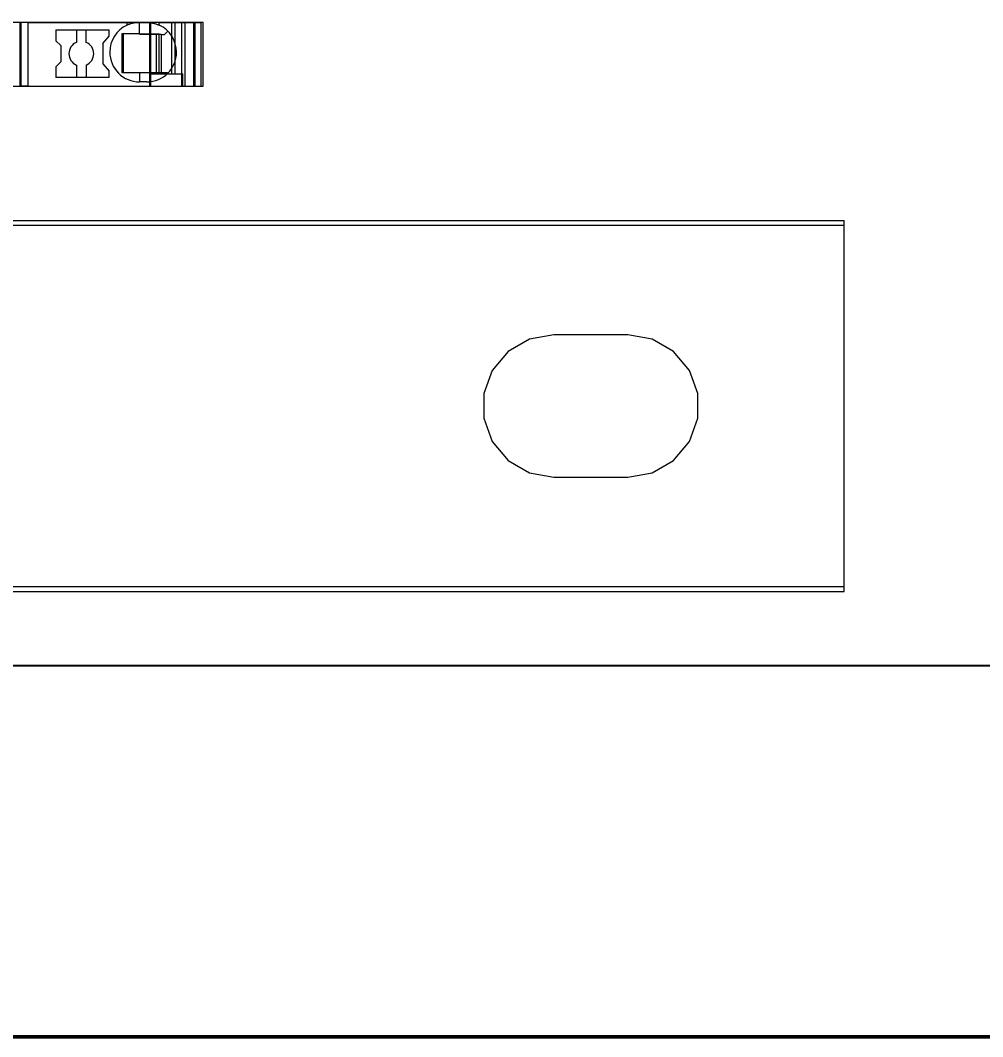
# Model space of a CAD drawing. Header units: millimetres. Extents: x 0 to 2100, y 0 to 1485.
# Drawn here: x 1260.4 to 1338.2, y 173 to 255.2 of the extents above; entities that cross this region are included whole.
import ezdxf
from ezdxf.enums import TextEntityAlignment as Align

# ---------------------------------------------------------------- set-up
doc = ezdxf.new("R2010")
doc.units = ezdxf.units.MM
for name, color, linetype, lineweight in [('EPLAN100', 7, 'Continuous', 9), ('EPLAN309', 5, 'Continuous', 5), ('EPLAN310', 5, 'Continuous', 5), ('EPLAN400', 5, 'Continuous', 5), ('EPLAN440', 73, 'Continuous', 5), ('EPLAN493', 5, 'Continuous', 5), ('EPLAN500', 7, 'Continuous', 5), ('EPLAN501', 7, 'Continuous', 5), ('EPLAN502', 7, 'Continuous', 5), ('EPLAN503', 7, 'Continuous', 5), ('EPLAN504', 7, 'Continuous', 5), ('MAIN-1', 7, 'Continuous', 5), ('MAIN-2', 7, 'Continuous', 5)]:
    doc.layers.add(name, color=color, linetype=linetype, lineweight=lineweight)
doc.styles.add('Tahoma', font='')
doc.styles.get('Tahoma').set_extended_font_data('Tahoma')

# ---------------------------------------------------------------- blocks, each defined once
blk = doc.blocks.new('EPLSYM_LibrarySPECIAL_Symbol12_Variant0_Placement8_89')
at = {"layer": 'EPLAN309', "lineweight": 13, "ltscale": 20}
blk.add_lwpolyline([(0, -5.15), (68.15, -5.15), (68.15, 0), (0, 0)], close=True, dxfattribs=at)
at = {"layer": 'EPLAN493', "color": 5, "style": 'Tahoma'}
blk.add_attdef('17_20450', text='', height=2.93475, dxfattribs=at).set_placement((0, -27.293475), align=Align.MIDDLE_RIGHT)
blk = doc.blocks.new('EPLSYM_LibrarySPECIAL_Symbol11_Variant0_Placement8')
at = {"layer": 'EPLAN310', "lineweight": 25, "ltscale": 20}
blk.add_lwpolyline([(0, -740), (550, -740), (550, 0), (0, 0)], close=True, dxfattribs=at)
at = {"layer": 'EPLAN400', "color": 5, "style": 'Tahoma'}
blk.add_attdef('17_20010', text='', height=2.2575, dxfattribs=at).set_placement((-1.5, -0.9515), align=Align.TOP_RIGHT)
at = {"layer": 'EPLAN440', "color": 73, "style": 'Tahoma'}
blk.add_attdef('17_20300', text='', height=1.6254, dxfattribs=at).set_placement((-1.5, -4.57508), align=Align.TOP_RIGHT)
at = {"layer": 'EPLAN500', "color": 7, "style": 'Tahoma'}
blk.add_attdef('17_20027', text='', height=1.6254, dxfattribs=at).set_placement((-1.5, -7.27508), align=Align.TOP_RIGHT)
at = {"layer": 'EPLAN501', "color": 7, "style": 'Tahoma'}
blk.add_attdef('17_20011', text='', height=1.6254, dxfattribs=at).set_placement((-1.5, -12.67508), align=Align.TOP_RIGHT)
at = {"layer": 'EPLAN502', "color": 7, "style": 'Tahoma'}
blk.add_attdef('17_20025', text='', height=1.6254, dxfattribs=at).set_placement((-1.5, -15.37508), align=Align.TOP_RIGHT)
at = {"layer": 'EPLAN503', "color": 7, "style": 'Tahoma'}
blk.add_attdef('17_20024', text='', height=1.6254, dxfattribs=at).set_placement((-1.5, -18.07508), align=Align.TOP_RIGHT)
at = {"layer": 'EPLAN504', "color": 7, "style": 'Tahoma'}
blk.add_attdef('17_20901[1]', text='', height=1.6254, dxfattribs=at).set_placement((-1.5, -9.97508), align=Align.TOP_RIGHT)

msp = doc.modelspace()

# ---------------------------------------------------------------- linework, layer by layer
at = {"layer": 'EPLAN100', "lineweight": 0, "ltscale": 4}
for p, q in [((1147, 238.6), (1327, 238.6)), ((1327, 209), (1327, 239)), ((1147, 209.4), (1327, 209.4)), ((1147, 209), (1327, 209))]:
    msp.add_line(p, q, dxfattribs=at)
at = {"layer": 'EPLAN100', "lineweight": 50, "ltscale": 20}
msp.add_lwpolyline([(942, 173), (1542, 173), (1542, 973), (942, 973)], close=True, dxfattribs=at)
at = {"layer": 'EPLAN100', "lineweight": 0, "ltscale": 4}
for points in [[(1147, 209), (1147, 239), (1327, 239)], [(1297.837, 224.998), (1297.837, 223.002), (1298.52, 221.125), (1299.804, 219.595), (1301.533, 218.597), (1303.5, 218.25), (1309.5, 218.25), (1311.467, 218.597), (1313.196, 219.595), (1314.48, 221.125), (1315.163, 223.002), (1315.163, 224.998), (1314.48, 226.875), (1313.196, 228.405), (1311.467, 229.403), (1309.5, 229.75), (1303.5, 229.75), (1301.533, 229.403), (1299.804, 228.405), (1298.52, 226.875), (1297.837, 224.998)]]:
    msp.add_lwpolyline(points, dxfattribs=at)
at = {"layer": 'MAIN-1'}
for p, q in [((1261, 255), (1260.367, 255)), ((1260.367, 249.85), (1260.367, 255)), ((1261, 255), (1269, 255)), ((1261, 249.85), (1261, 255)), ((1269, 255), (1270, 255)), ((1269, 254.782), (1269, 255)), ((1269.052, 254.805), (1269, 254.782)), ((1269.106, 254.827), (1269.052, 254.805)), ((1269.163, 254.849), (1269.106, 254.827)), ((1269.222, 254.87), (1269.163, 254.849)), ((1269.283, 254.89), (1269.222, 254.87)), ((1269.347, 254.909), (1269.283, 254.89)), ((1269.413, 254.927), (1269.347, 254.909)), ((1269.481, 254.943), (1269.413, 254.927)), ((1269.551, 254.958), (1269.481, 254.943)), ((1269.622, 254.97), (1269.551, 254.958)), ((1269.696, 254.981), (1269.622, 254.97)), ((1269.771, 254.989), (1269.696, 254.981)), ((1269.847, 254.995), (1269.771, 254.989)), ((1269.923, 254.999), (1269.847, 254.995)), ((1270, 255), (1269.923, 254.999)), ((1270, 254.068), (1270, 255)), ((1270, 255), (1270.6, 255)), ((1270.6, 255), (1270.677, 254.999)), ((1271.6, 255), (1270.6, 255)), ((1270.677, 254.999), (1270.753, 254.995)), ((1270.753, 254.995), (1270.829, 254.989)), ((1270.829, 254.989), (1270.904, 254.981)), ((1270.904, 254.981), (1270.978, 254.97)), ((1270.978, 254.97), (1271.049, 254.958)), ((1271.049, 254.958), (1271.119, 254.943)), ((1271.119, 254.943), (1271.187, 254.927)), ((1271.187, 254.927), (1271.253, 254.909)), ((1271.253, 254.909), (1271.317, 254.89)), ((1271.317, 254.89), (1271.378, 254.87)), ((1271.378, 254.87), (1271.437, 254.849)), ((1271.437, 254.849), (1271.494, 254.827)), ((1271.494, 254.827), (1271.548, 254.805)), ((1271.548, 254.805), (1271.6, 254.782)), ((1271.6, 255), (1275, 255)), ((1271.6, 254.782), (1271.6, 255)), ((1275, 249.85), (1275, 255)), ((1263.25, 254.4), (1263.25, 253.529)), ((1263.25, 254.4), (1267.55, 254.4)), ((1264.9, 254.4), (1264.9, 253.392)), ((1265.7, 253.392), (1265.7, 254.4)), ((1267.55, 253.889), (1267.55, 254.4)), ((1268.574, 254.092), (1268.574, 254.022)), ((1268.635, 254.091), (1268.574, 254.092)), ((1268.574, 254.022), (1268.575, 253.95)), ((1268.575, 253.95), (1268.576, 253.877)), ((1268.696, 254.09), (1268.635, 254.091)), ((1268.671, 254.091), (1268.671, 250.95)), ((1268.759, 254.089), (1268.696, 254.09)), ((1268.822, 254.088), (1268.759, 254.089)), ((1268.887, 254.087), (1268.822, 254.088)), ((1268.953, 254.086), (1268.887, 254.087)), ((1269.021, 254.085), (1268.953, 254.086)), ((1269.09, 254.084), (1269.021, 254.085)), ((1269.16, 254.082), (1269.09, 254.084)), ((1269.233, 254.081), (1269.16, 254.082)), ((1269.307, 254.08), (1269.233, 254.081)), ((1269.385, 254.079), (1269.307, 254.08)), ((1269.464, 254.077), (1269.385, 254.079)), ((1269.547, 254.076), (1269.464, 254.077)), ((1269.632, 254.075), (1269.547, 254.076)), ((1269.72, 254.073), (1269.632, 254.075)), ((1269.812, 254.071), (1269.72, 254.073)), ((1269.905, 254.07), (1269.812, 254.071)), ((1270, 254.068), (1269.905, 254.07)), ((1270, 254.068), (1272.033, 254.033)), ((1271.35, 254.045), (1271.35, 250.95)), ((1271.6, 250.95), (1271.6, 254.04)), ((1271.75, 254.038), (1271.75, 250.95)), ((1272.033, 254.033), (1272.297, 254.297)), ((1263.65, 253.129), (1263.25, 253.529)), ((1263.65, 253.129), (1263.65, 251.821)), ((1267.05, 253.293), (1267.55, 253.889)), ((1267.05, 253.293), (1267.05, 251.657)), ((1268.576, 253.877), (1268.577, 253.803)), ((1268.577, 253.803), (1268.577, 253.727)), ((1268.577, 253.727), (1268.578, 253.649)), ((1268.578, 253.649), (1268.579, 253.57)), ((1268.579, 253.57), (1268.58, 253.488)), ((1268.58, 253.488), (1268.58, 253.404)), ((1268.58, 253.404), (1268.581, 253.317)), ((1268.581, 253.317), (1268.581, 253.226)), ((1268.581, 253.226), (1268.582, 253.132)), ((1268.582, 253.132), (1268.582, 253.034)), ((1268.582, 253.034), (1268.583, 252.931)), ((1268.583, 252.931), (1268.583, 252.824)), ((1268.583, 252.824), (1268.583, 252.713)), ((1268.583, 252.713), (1268.583, 252.6)), ((1268.583, 252.6), (1268.583, 252.479)), ((1268.583, 252.479), (1268.583, 252.361)), ((1268.583, 252.361), (1268.583, 252.247)), ((1263.65, 251.821), (1263.25, 251.421)), ((1264.9, 251.558), (1264.9, 250.55)), ((1265.7, 251.558), (1265.7, 250.55)), ((1267.05, 251.657), (1267.55, 251.061)), ((1268.578, 251.49), (1268.577, 251.408)), ((1268.579, 251.659), (1268.578, 251.573)), ((1268.578, 251.573), (1268.578, 251.49)), ((1268.58, 251.748), (1268.579, 251.659)), ((1268.581, 251.839), (1268.58, 251.748)), ((1268.582, 252.034), (1268.581, 251.934)), ((1268.581, 251.934), (1268.581, 251.839)), ((1268.583, 252.247), (1268.582, 252.138)), ((1268.582, 252.138), (1268.582, 252.034)), ((1263.25, 251.421), (1263.25, 250.55)), ((1267.55, 250.55), (1267.55, 251.061)), ((1268.573, 251.024), (1268.572, 250.95)), ((1268.572, 250.95), (1268.633, 250.95)), ((1268.574, 251.098), (1268.573, 251.024)), ((1268.575, 251.25), (1268.574, 251.174)), ((1268.574, 251.174), (1268.574, 251.098)), ((1268.576, 251.329), (1268.575, 251.25)), ((1268.577, 251.408), (1268.576, 251.329)), ((1268.633, 250.95), (1268.695, 250.95)), ((1268.695, 250.95), (1268.759, 250.95)), ((1268.759, 250.95), (1268.823, 250.95)), ((1268.823, 250.95), (1268.889, 250.95)), ((1268.889, 250.95), (1268.955, 250.95)), ((1268.955, 250.95), (1269.024, 250.95)), ((1269.024, 250.95), (1269.093, 250.95)), ((1269.093, 250.95), (1269.165, 250.95)), ((1269.165, 250.95), (1269.239, 250.95)), ((1269.239, 250.95), (1269.314, 250.95)), ((1269.314, 250.95), (1269.392, 250.95)), ((1269.392, 250.95), (1269.472, 250.95)), ((1269.472, 250.95), (1269.555, 250.95)), ((1269.555, 250.95), (1269.64, 250.95)), ((1269.64, 250.95), (1269.727, 250.95)), ((1269.727, 250.95), (1269.817, 250.95)), ((1269.817, 250.95), (1269.908, 250.95)), ((1269.908, 250.95), (1270, 250.95)), ((1270, 250.95), (1270, 250.2)), ((1270, 250.95), (1272.25, 250.95)), ((1272.297, 250.903), (1272.25, 250.95)), ((1261, 249.85), (1260.367, 249.85)), ((1261, 249.85), (1275, 249.85)), ((1267.55, 250.55), (1263.25, 250.55)), ((1270.6, 250.2), (1270, 250.2)), ((1273.5, 249.85), (1273.5, 249.85))]:
    msp.add_line(p, q, dxfattribs=at)
for centre, radius, start, end in [((1270, 252.6), 2.4, 114.62435, 179.99998), ((1270.6, 252.6), 2.4, 0.00002, 65.37565), ((1265.3, 252.475), 1, 113.57819, 179.99998), ((1265.3, 252.475), 1, 0.00002, 66.42181), ((1265.3, 252.475), 1, 179.99998, 246.42183), ((1265.3, 252.475), 1, 293.57817, 0.00002), ((1270, 252.6), 2.4, 179.99998, 270.00002), ((1270.6, 252.6), 2.4, 270.00002, 0.00002)]:
    msp.add_arc(centre, radius, start, end, dxfattribs=at)
at = {"layer": 'MAIN-2'}
for p, q in [((1260.414, 255), (1260.414, 249.85)), ((1270.8, 255), (1270.8, 249.85)), ((1270.898, 255), (1270.898, 249.85)), ((1272.6, 255), (1272.6, 250.85)), ((1272.9, 250.85), (1272.9, 255)), ((1273.4, 255), (1273.4, 249.85)), ((1273.709, 249.85), (1273.709, 255)), ((1274.4, 249.85), (1274.4, 255)), ((1274.47, 255), (1274.47, 249.85)), ((1268.671, 254.1), (1268.574, 254.092)), ((1268.671, 254.1), (1268.671, 254.091)), ((1271.35, 254.053), (1268.671, 254.1)), ((1271.35, 254.048), (1271.35, 254.053)), ((1271.6, 254.043), (1271.35, 254.048)), ((1271.35, 254.048), (1271.35, 254.045)), ((1271.6, 254.043), (1271.6, 254.042)), ((1271.75, 254.039), (1271.6, 254.042)), ((1271.6, 254.04), (1271.6, 254.042)), ((1271.75, 254.038), (1271.75, 254.039)), ((1271.75, 254.038), (1272.033, 254.033)), ((1271.75, 254.038), (1271.75, 254.038)), ((1270.8, 250.85), (1273.5, 250.85)), ((1271.35, 250.95), (1271.35, 250.95)), ((1271.6, 250.95), (1271.6, 250.95)), ((1272.297, 250.903), (1272.297, 250.903)), ((1273.5, 249.85), (1273.5, 250.85))]:
    msp.add_line(p, q, dxfattribs=at)

# ---------------------------------------------------------------- block references
msp.add_blockref('EPLSYM_LibrarySPECIAL_Symbol11_Variant0_Placement8', (967, 943))
ref = msp.add_blockref('EPLSYM_LibrarySPECIAL_Symbol12_Variant0_Placement8_89', (1207, 255))
ref.add_attrib('17_20450', '21', dxfattribs={"layer": 'EPLAN493', "color": 5, "height": 2.9348, "style": 'Tahoma'}).set_placement((1206, 252.132), align=Align.MIDDLE_RIGHT)

doc.saveas('drawing.dxf')
